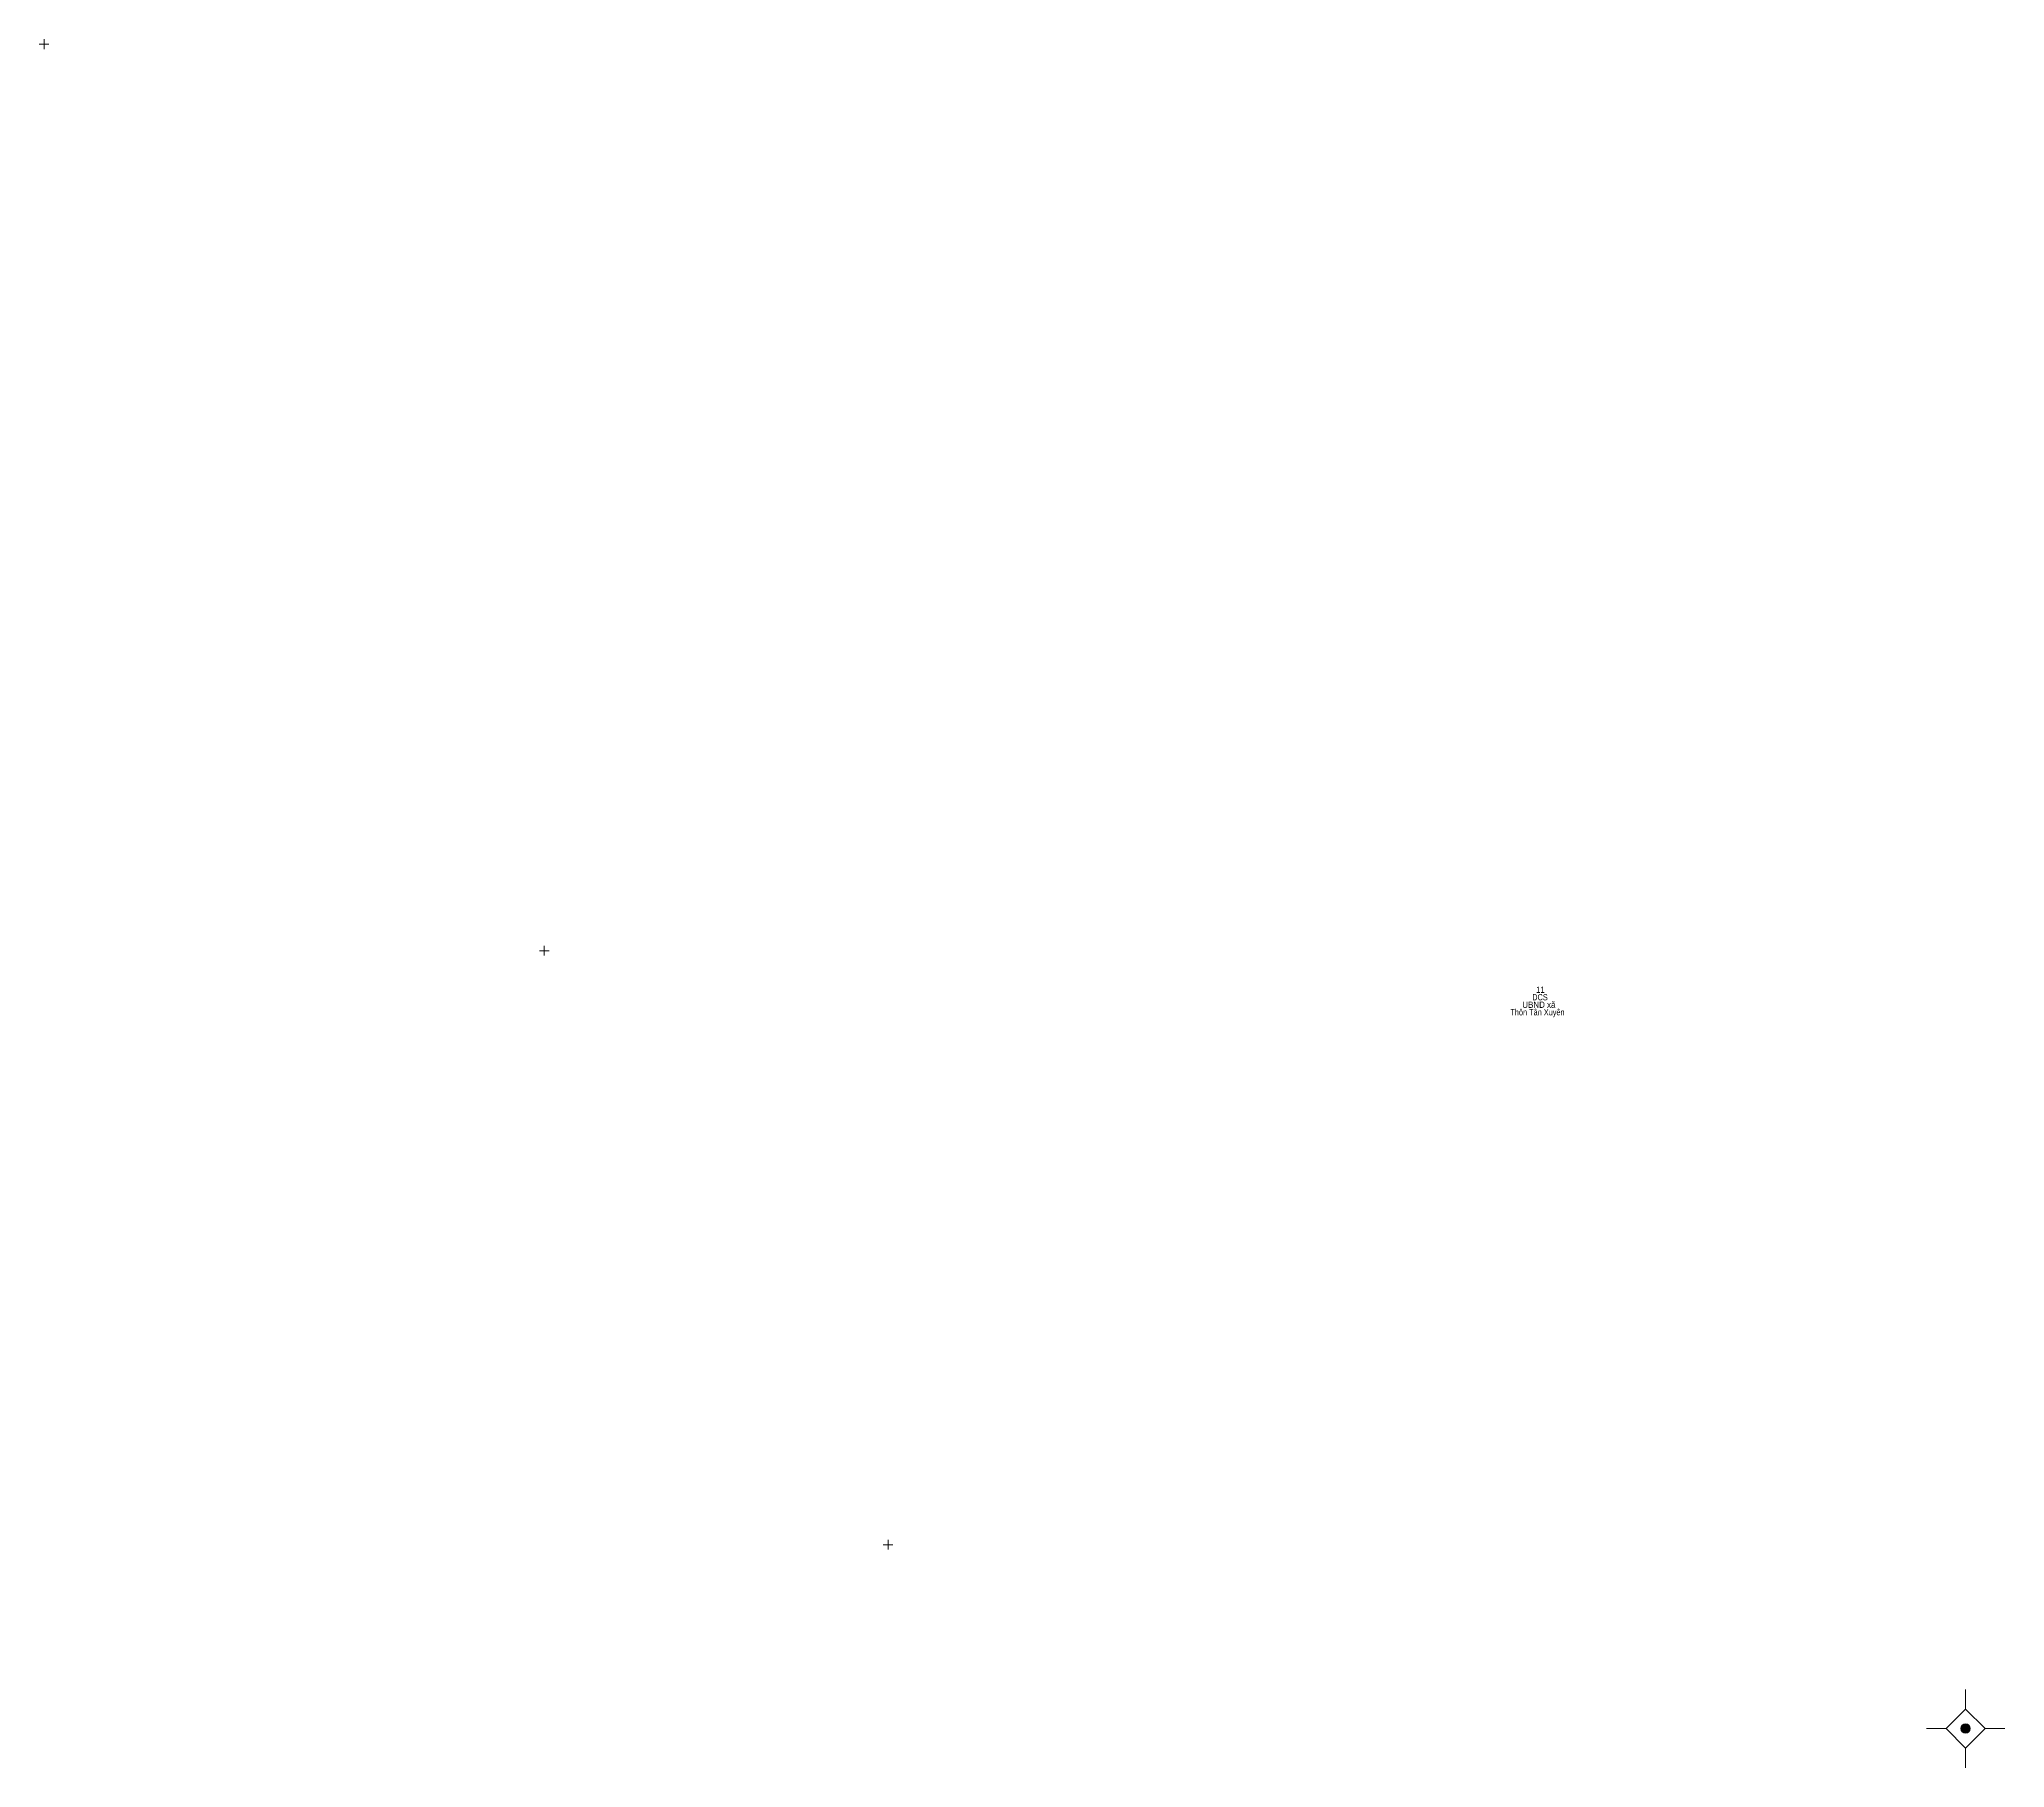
# Model space of a CAD drawing. Header units: metres. Extents: x 550999 to 552168, y 1840994 to 1841978.
# Drawn here: x 551862.7 to 551988.4, y 1841806.7 to 1841917.3 of the extents above; entities that cross this region are included whole.
import ezdxf
from ezdxf.enums import TextEntityAlignment as Align

# ---------------------------------------------------------------- set-up
doc = ezdxf.new("R2010")
doc.units = ezdxf.units.M
doc.header["$LTSCALE"] = 0.16
doc.layers.add('11', color=7, linetype='Continuous', lineweight=13)
doc.layers.add('15', color=7, linetype='Continuous')

msp = doc.modelspace()

# ---------------------------------------------------------------- hatches: boundary and pattern name
at = {"layer": '11'}
msp.add_hatch(color=256, dxfattribs=at).paths.add_polyline_path([(551986.2495, 1841809.24, 1), (551985.6495, 1841809.24, 1)])

# ---------------------------------------------------------------- linework, layer by layer
for p, q in [((551863.31, 1841917), (551862.69, 1841917)), ((551863, 1841916.69), (551863, 1841917.31)), ((551895.31, 1841859), (551894.69, 1841859)), ((551895.31, 1841859), (551894.69, 1841859)), ((551895, 1841858.69), (551895, 1841859.31)), ((551895, 1841858.69), (551895, 1841859.31)), ((551917.31, 1841821), (551916.69, 1841821)), ((551917, 1841820.69), (551917, 1841821.31)), ((551985.95, 1841811.74), (551985.95, 1841810.49)), ((551984.7, 1841809.24), (551983.45, 1841809.24)), ((551988.45, 1841809.24), (551987.2, 1841809.24)), ((551985.95, 1841807.99), (551985.95, 1841806.74))]:
    msp.add_line(p, q, dxfattribs=at)
msp.add_lwpolyline([(551985.95, 1841810.49), (551984.7, 1841809.24), (551985.95, 1841807.99), (551987.2, 1841809.24)], close=True, dxfattribs=at)
msp.add_circle((551985.9495, 1841809.24), 0.3, dxfattribs=at)

# ---------------------------------------------------------------- texts
at = {"layer": '15'}
for s, width, p in [('DCS', 0.85, (551958.715, 1841855.83)), ('DCS', 0.85, (551958.715, 1841855.83)), ('DCS', 0.85, (551958.715, 1841855.83)), ('DCS', 0.85, (551958.715, 1841855.83)), ('DCS', 0.85, (551958.715, 1841855.83)), ('DCS', 0.85, (551958.715, 1841855.83)), ('11', 0.75, (551958.74, 1841856.31)), ('11', 0.75, (551958.74, 1841856.31)), ('11', 0.75, (551958.74, 1841856.31)), ('11', 0.75, (551958.74, 1841856.31)), ('11', 0.75, (551958.74, 1841856.31)), ('11', 0.75, (551958.74, 1841856.31)), ('Thôn Tân Xuyên', 0.85, (551958.555, 1841854.87)), ('Thôn Tân Xuyên', 0.85, (551958.555, 1841854.87)), ('Thôn Tân Xuyên', 0.85, (551958.555, 1841854.87)), ('Thôn Tân Xuyên', 0.85, (551958.555, 1841854.87)), ('Thôn Tân Xuyên', 0.85, (551958.555, 1841854.87)), ('Thôn Tân Xuyên', 0.85, (551958.555, 1841854.87)), ('UBND xã', 0.95, (551958.645, 1841855.35)), ('UBND xã', 0.95, (551958.645, 1841855.35)), ('UBND xã', 0.95, (551958.645, 1841855.35)), ('UBND xã', 0.95, (551958.645, 1841855.35)), ('UBND xã', 0.95, (551958.645, 1841855.35)), ('UBND xã', 0.95, (551958.645, 1841855.35))]:
    msp.add_text(s, height=0.4, dxfattribs=dict(at, width=width)).set_placement(p, align=Align.CENTER)

doc.saveas('drawing.dxf')
